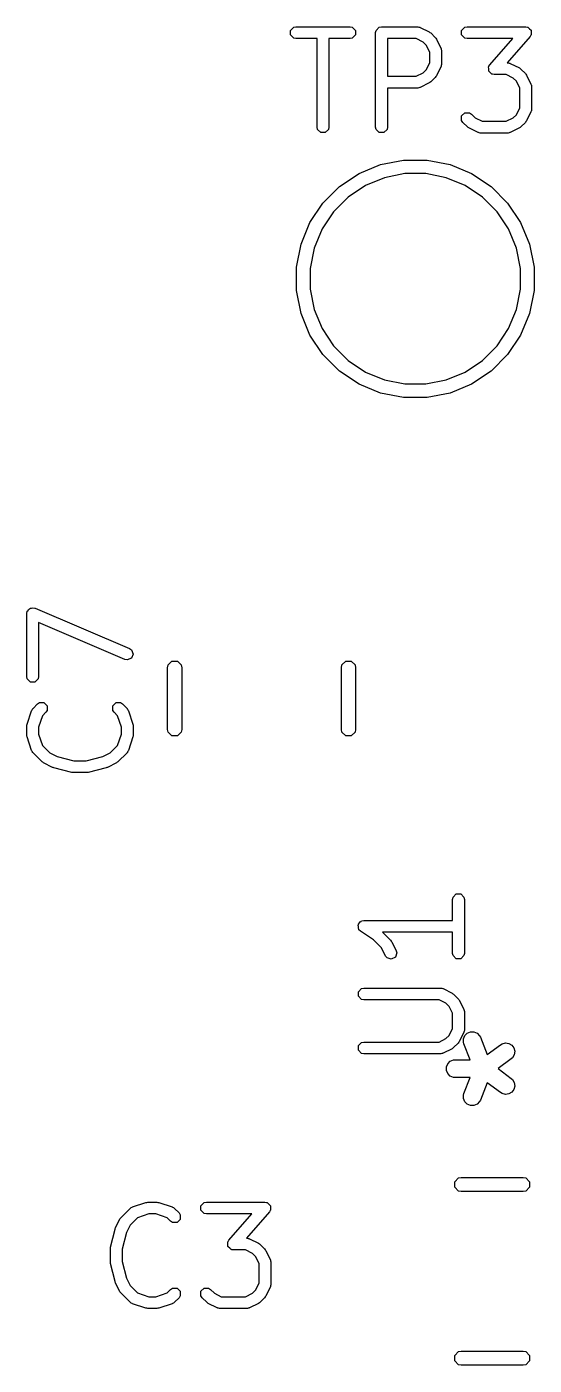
# Model space of a CAD drawing. Header units: inches. Extents: x -1.62 to 1.64, y 0 to 4.72.
# Drawn here: x -0.4522 to -0.2833, y 1.1852 to 1.6312 of the extents above; entities that cross this region are included whole.
import ezdxf

# ---------------------------------------------------------------- set-up
doc = ezdxf.new("R2010")
doc.units = ezdxf.units.IN
doc.header["$MEASUREMENT"] = 0
doc.layers.add('BLACK', color=250, linetype='CONTINUOUS')

msp = doc.modelspace()

# ---------------------------------------------------------------- linework, layer by layer
at = {"layer": 'BLACK', "linetype": 'CONTINUOUS'}
for p, q in [((-0.3644, 1.63001), (-0.36333, 1.63107)), ((-0.3644, 1.6285), (-0.3644, 1.63001)), ((-0.36333, 1.62744), (-0.3644, 1.6285)), ((-0.36333, 1.63107), (-0.36258, 1.63122)), ((-0.36258, 1.63122), (-0.34458, 1.63122)), ((-0.34458, 1.63122), (-0.34383, 1.63107)), ((-0.34383, 1.63107), (-0.34276, 1.63001)), ((-0.34276, 1.6285), (-0.34383, 1.62744)), ((-0.34276, 1.63001), (-0.34276, 1.6285)), ((-0.33605, 1.62926), (-0.3359, 1.63001)), ((-0.33605, 1.59776), (-0.33605, 1.62926)), ((-0.3359, 1.63001), (-0.33484, 1.63107)), ((-0.33484, 1.63107), (-0.33408, 1.63122)), ((-0.33408, 1.63122), (-0.32208, 1.63122)), ((-0.32208, 1.63122), (-0.32199, 1.63121)), ((-0.32199, 1.63121), (-0.32195, 1.63122)), ((-0.32195, 1.63122), (-0.32164, 1.63114)), ((-0.32164, 1.63114), (-0.32133, 1.63107)), ((-0.32133, 1.63107), (-0.3213, 1.63104)), ((-0.3213, 1.63104), (-0.3212, 1.63102)), ((-0.3212, 1.63102), (-0.3182, 1.62952)), ((-0.3182, 1.62952), (-0.31796, 1.62932)), ((-0.31796, 1.62932), (-0.31769, 1.62915)), ((-0.31769, 1.62915), (-0.31619, 1.62765)), ((-0.30741, 1.63001), (-0.30634, 1.63107)), ((-0.30741, 1.6285), (-0.30741, 1.63001)), ((-0.30634, 1.62744), (-0.30741, 1.6285)), ((-0.30634, 1.63107), (-0.30559, 1.63122)), ((-0.30559, 1.63122), (-0.28609, 1.63122)), ((-0.28461, 1.62796), (-0.29225, 1.61923)), ((-0.28609, 1.63122), (-0.28554, 1.63112)), ((-0.28554, 1.63112), (-0.28546, 1.63112)), ((-0.28546, 1.63112), (-0.28543, 1.63109)), ((-0.28543, 1.63109), (-0.28534, 1.63107)), ((-0.28534, 1.63107), (-0.28485, 1.63059)), ((-0.28485, 1.63059), (-0.28432, 1.63013)), ((-0.28433, 1.62844), (-0.28461, 1.62796)), ((-0.28427, 1.6285), (-0.28433, 1.62844)), ((-0.28432, 1.63013), (-0.28432, 1.63006)), ((-0.28432, 1.63006), (-0.28427, 1.63001)), ((-0.28427, 1.63001), (-0.28427, 1.62932)), ((-0.28427, 1.62932), (-0.28422, 1.62863)), ((-0.28422, 1.62863), (-0.28427, 1.62855)), ((-0.28427, 1.62855), (-0.28427, 1.6285)), ((-0.36258, 1.62729), (-0.36333, 1.62744)), ((-0.35555, 1.62729), (-0.36258, 1.62729)), ((-0.35555, 1.59776), (-0.35555, 1.62729)), ((-0.34458, 1.62729), (-0.35161, 1.62729)), ((-0.35161, 1.62729), (-0.35161, 1.59776)), ((-0.34383, 1.62744), (-0.34458, 1.62729)), ((-0.32255, 1.62729), (-0.33211, 1.62729)), ((-0.33211, 1.62729), (-0.33211, 1.61473)), ((-0.32025, 1.62614), (-0.32255, 1.62729)), ((-0.3192, 1.62509), (-0.32025, 1.62614)), ((-0.31805, 1.62279), (-0.3192, 1.62509)), ((-0.31619, 1.62765), (-0.31602, 1.62739)), ((-0.31602, 1.62739), (-0.31582, 1.62714)), ((-0.31582, 1.62714), (-0.31432, 1.62414)), ((-0.31432, 1.62414), (-0.3143, 1.62404)), ((-0.3143, 1.62404), (-0.31427, 1.62401)), ((-0.31427, 1.62401), (-0.31421, 1.6237)), ((-0.31421, 1.6237), (-0.31412, 1.6234)), ((-0.30559, 1.62729), (-0.30634, 1.62744)), ((-0.29043, 1.62729), (-0.30559, 1.62729)), ((-0.29807, 1.61855), (-0.29043, 1.62729)), ((-0.3192, 1.61692), (-0.31805, 1.61922)), ((-0.31805, 1.61922), (-0.31805, 1.62279)), ((-0.31412, 1.6234), (-0.31414, 1.62335)), ((-0.31414, 1.62335), (-0.31412, 1.62326)), ((-0.31412, 1.62326), (-0.31412, 1.61876)), ((-0.29225, 1.61923), (-0.29209, 1.61923)), ((-0.29209, 1.61923), (-0.29199, 1.61921)), ((-0.29199, 1.61921), (-0.29195, 1.61922)), ((-0.29195, 1.61922), (-0.29164, 1.61914)), ((-0.29164, 1.61914), (-0.29134, 1.61908)), ((-0.29134, 1.61908), (-0.2913, 1.61904)), ((-0.2913, 1.61904), (-0.29121, 1.61902)), ((-0.29121, 1.61902), (-0.28821, 1.61752)), ((-0.33211, 1.61473), (-0.32255, 1.61473)), ((-0.32255, 1.61473), (-0.32025, 1.61588)), ((-0.32025, 1.61588), (-0.3192, 1.61692)), ((-0.31602, 1.61463), (-0.31619, 1.61437)), ((-0.31582, 1.61488), (-0.31602, 1.61463)), ((-0.31432, 1.61788), (-0.31582, 1.61488)), ((-0.3143, 1.61797), (-0.31432, 1.61788)), ((-0.31427, 1.618), (-0.3143, 1.61797)), ((-0.31421, 1.61831), (-0.31427, 1.618)), ((-0.31412, 1.61862), (-0.31421, 1.61831)), ((-0.31412, 1.61876), (-0.31414, 1.61866)), ((-0.31414, 1.61866), (-0.31412, 1.61862)), ((-0.29845, 1.61789), (-0.29841, 1.61797)), ((-0.29841, 1.6172), (-0.29845, 1.61789)), ((-0.29841, 1.61801), (-0.29835, 1.61807)), ((-0.29841, 1.61797), (-0.29841, 1.61801)), ((-0.29841, 1.6165), (-0.29841, 1.6172)), ((-0.29836, 1.61645), (-0.29841, 1.6165)), ((-0.29835, 1.61638), (-0.29836, 1.61645)), ((-0.29835, 1.61807), (-0.29807, 1.61855)), ((-0.29783, 1.61593), (-0.29835, 1.61638)), ((-0.29734, 1.61544), (-0.29783, 1.61593)), ((-0.29725, 1.61542), (-0.29734, 1.61544)), ((-0.29722, 1.61539), (-0.29725, 1.61542)), ((-0.29714, 1.6154), (-0.29722, 1.61539)), ((-0.29659, 1.61529), (-0.29714, 1.6154)), ((-0.29255, 1.61529), (-0.29659, 1.61529)), ((-0.29025, 1.61414), (-0.29255, 1.61529)), ((-0.28821, 1.61752), (-0.28796, 1.61733)), ((-0.28796, 1.61733), (-0.2877, 1.61715)), ((-0.2877, 1.61715), (-0.2862, 1.61565)), ((-0.2862, 1.61565), (-0.28602, 1.61539)), ((-0.28602, 1.61539), (-0.28583, 1.61514)), ((-0.28583, 1.61514), (-0.28433, 1.61214)), ((-0.32208, 1.61079), (-0.33211, 1.61079)), ((-0.33211, 1.61079), (-0.33211, 1.59776)), ((-0.32199, 1.61081), (-0.32208, 1.61079)), ((-0.32195, 1.61079), (-0.32199, 1.61081)), ((-0.32164, 1.61088), (-0.32195, 1.61079)), ((-0.32133, 1.61094), (-0.32164, 1.61088)), ((-0.3213, 1.61097), (-0.32133, 1.61094)), ((-0.3212, 1.611), (-0.3213, 1.61097)), ((-0.3182, 1.6125), (-0.3212, 1.611)), ((-0.31796, 1.61269), (-0.3182, 1.6125)), ((-0.31769, 1.61287), (-0.31796, 1.61269)), ((-0.31619, 1.61437), (-0.31769, 1.61287)), ((-0.28921, 1.61309), (-0.29025, 1.61414)), ((-0.28806, 1.61079), (-0.28921, 1.61309)), ((-0.28806, 1.60422), (-0.28806, 1.61079)), ((-0.28433, 1.61214), (-0.2843, 1.61204)), ((-0.2843, 1.61204), (-0.28427, 1.61201)), ((-0.28427, 1.61201), (-0.28421, 1.6117)), ((-0.28421, 1.6117), (-0.28413, 1.6114)), ((-0.28413, 1.6114), (-0.28414, 1.61136)), ((-0.28414, 1.61136), (-0.28412, 1.61126)), ((-0.28412, 1.61126), (-0.28412, 1.60376)), ((-0.30741, 1.60151), (-0.30634, 1.60258)), ((-0.30741, 1.60001), (-0.30741, 1.60151)), ((-0.30634, 1.60258), (-0.30483, 1.60258)), ((-0.30483, 1.60258), (-0.30419, 1.60215)), ((-0.30419, 1.60215), (-0.30292, 1.60088)), ((-0.29025, 1.60088), (-0.28921, 1.60193)), ((-0.28921, 1.60193), (-0.28806, 1.60422)), ((-0.28433, 1.60288), (-0.28583, 1.59988)), ((-0.2843, 1.60297), (-0.28433, 1.60288)), ((-0.28427, 1.60301), (-0.2843, 1.60297)), ((-0.28421, 1.60332), (-0.28427, 1.60301)), ((-0.28413, 1.60362), (-0.28421, 1.60332)), ((-0.28412, 1.60376), (-0.28414, 1.60366)), ((-0.28414, 1.60366), (-0.28413, 1.60362)), ((-0.3554, 1.59701), (-0.35555, 1.59776)), ((-0.35433, 1.59594), (-0.3554, 1.59701)), ((-0.35176, 1.59701), (-0.35283, 1.59594)), ((-0.35161, 1.59776), (-0.35176, 1.59701)), ((-0.3359, 1.59701), (-0.33605, 1.59776)), ((-0.33484, 1.59594), (-0.3359, 1.59701)), ((-0.33226, 1.59701), (-0.33333, 1.59594)), ((-0.33211, 1.59776), (-0.33226, 1.59701)), ((-0.30698, 1.59937), (-0.30741, 1.60001)), ((-0.30548, 1.59787), (-0.30698, 1.59937)), ((-0.30522, 1.59769), (-0.30548, 1.59787)), ((-0.30497, 1.5975), (-0.30522, 1.59769)), ((-0.30197, 1.596), (-0.30497, 1.5975)), ((-0.30292, 1.60088), (-0.30062, 1.59973)), ((-0.30062, 1.59973), (-0.29255, 1.59973)), ((-0.29255, 1.59973), (-0.29025, 1.60088)), ((-0.28821, 1.5975), (-0.29121, 1.596)), ((-0.28796, 1.59769), (-0.28821, 1.5975)), ((-0.2877, 1.59787), (-0.28796, 1.59769)), ((-0.2862, 1.59937), (-0.2877, 1.59787)), ((-0.28602, 1.59963), (-0.2862, 1.59937)), ((-0.28583, 1.59988), (-0.28602, 1.59963)), ((-0.35283, 1.59594), (-0.35433, 1.59594)), ((-0.33333, 1.59594), (-0.33484, 1.59594)), ((-0.30187, 1.59597), (-0.30197, 1.596)), ((-0.30184, 1.59594), (-0.30187, 1.59597)), ((-0.30153, 1.59588), (-0.30184, 1.59594)), ((-0.30123, 1.5958), (-0.30153, 1.59588)), ((-0.30118, 1.59581), (-0.30123, 1.5958)), ((-0.30109, 1.59579), (-0.30118, 1.59581)), ((-0.29209, 1.59579), (-0.30109, 1.59579)), ((-0.29199, 1.59581), (-0.29209, 1.59579)), ((-0.29195, 1.5958), (-0.29199, 1.59581)), ((-0.29164, 1.59588), (-0.29195, 1.5958)), ((-0.29134, 1.59594), (-0.29164, 1.59588)), ((-0.2913, 1.59597), (-0.29134, 1.59594)), ((-0.29121, 1.596), (-0.2913, 1.59597)), ((-0.34158, 1.58231), (-0.33438, 1.5853)), ((-0.33438, 1.5853), (-0.32673, 1.58682)), ((-0.32673, 1.58682), (-0.31894, 1.58682)), ((-0.31894, 1.58682), (-0.31129, 1.5853)), ((-0.31129, 1.5853), (-0.30409, 1.58231)), ((-0.34806, 1.57798), (-0.34158, 1.58231)), ((-0.33306, 1.58094), (-0.33943, 1.5783)), ((-0.32629, 1.58228), (-0.33306, 1.58094)), ((-0.31938, 1.58228), (-0.32629, 1.58228)), ((-0.31261, 1.58094), (-0.31938, 1.58228)), ((-0.30624, 1.5783), (-0.31261, 1.58094)), ((-0.30409, 1.58231), (-0.29761, 1.57798)), ((-0.35357, 1.57247), (-0.34806, 1.57798)), ((-0.34517, 1.57446), (-0.35005, 1.56958)), ((-0.33943, 1.5783), (-0.34517, 1.57446)), ((-0.3005, 1.57446), (-0.30624, 1.5783)), ((-0.29562, 1.56958), (-0.3005, 1.57446)), ((-0.29761, 1.57798), (-0.2921, 1.57247)), ((-0.3579, 1.56599), (-0.35357, 1.57247)), ((-0.2921, 1.57247), (-0.28777, 1.56599)), ((-0.36089, 1.55879), (-0.3579, 1.56599)), ((-0.35005, 1.56958), (-0.35389, 1.56384)), ((-0.29178, 1.56384), (-0.29562, 1.56958)), ((-0.28777, 1.56599), (-0.28478, 1.55879)), ((-0.35389, 1.56384), (-0.35653, 1.55746)), ((-0.28914, 1.55746), (-0.29178, 1.56384)), ((-0.36241, 1.55114), (-0.36089, 1.55879)), ((-0.35653, 1.55746), (-0.35787, 1.5507)), ((-0.2878, 1.5507), (-0.28914, 1.55746)), ((-0.28478, 1.55879), (-0.28326, 1.55114)), ((-0.36241, 1.5507), (-0.36241, 1.55114)), ((-0.36241, 1.54335), (-0.36241, 1.5507)), ((-0.35787, 1.5507), (-0.35787, 1.54379)), ((-0.2878, 1.54379), (-0.2878, 1.5507)), ((-0.28326, 1.55114), (-0.28326, 1.54335)), ((-0.36089, 1.5357), (-0.36241, 1.54335)), ((-0.35787, 1.54379), (-0.35653, 1.53702)), ((-0.28914, 1.53702), (-0.2878, 1.54379)), ((-0.28326, 1.54335), (-0.28478, 1.5357)), ((-0.3579, 1.5285), (-0.36089, 1.5357)), ((-0.35653, 1.53702), (-0.35389, 1.53065)), ((-0.29178, 1.53065), (-0.28914, 1.53702)), ((-0.28478, 1.5357), (-0.28777, 1.5285)), ((-0.35389, 1.53065), (-0.35005, 1.52491)), ((-0.29562, 1.52491), (-0.29178, 1.53065)), ((-0.35357, 1.52202), (-0.3579, 1.5285)), ((-0.28777, 1.5285), (-0.2921, 1.52202)), ((-0.34806, 1.51651), (-0.35357, 1.52202)), ((-0.35005, 1.52491), (-0.34517, 1.52003)), ((-0.3005, 1.52003), (-0.29562, 1.52491)), ((-0.2921, 1.52202), (-0.29761, 1.51651)), ((-0.34158, 1.51218), (-0.34806, 1.51651)), ((-0.34517, 1.52003), (-0.33943, 1.51619)), ((-0.30624, 1.51619), (-0.3005, 1.52003)), ((-0.29761, 1.51651), (-0.30409, 1.51218)), ((-0.33438, 1.50919), (-0.34158, 1.51218)), ((-0.33943, 1.51619), (-0.33306, 1.51355)), ((-0.33306, 1.51355), (-0.32629, 1.5122)), ((-0.32629, 1.5122), (-0.31938, 1.5122)), ((-0.31938, 1.5122), (-0.31261, 1.51355)), ((-0.31261, 1.51355), (-0.30624, 1.51619)), ((-0.30409, 1.51218), (-0.31129, 1.50919)), ((-0.32673, 1.50767), (-0.33438, 1.50919)), ((-0.31894, 1.50767), (-0.32673, 1.50767)), ((-0.31129, 1.50919), (-0.31894, 1.50767)), ((-0.45216, 1.43574), (-0.45202, 1.43645)), ((-0.45202, 1.43645), (-0.45173, 1.43673)), ((-0.45173, 1.43673), (-0.45158, 1.4371)), ((-0.45158, 1.4371), (-0.45122, 1.43725)), ((-0.45122, 1.43725), (-0.45095, 1.43751)), ((-0.45095, 1.43751), (-0.45055, 1.43751)), ((-0.45055, 1.43751), (-0.45018, 1.43766)), ((-0.45018, 1.43766), (-0.44947, 1.43751)), ((-0.44947, 1.43751), (-0.44945, 1.43751)), ((-0.44945, 1.43751), (-0.44944, 1.43751)), ((-0.44944, 1.43751), (-0.44943, 1.4375)), ((-0.44943, 1.4375), (-0.41793, 1.42401)), ((-0.45217, 1.43572), (-0.45216, 1.43574)), ((-0.45217, 1.43571), (-0.45217, 1.43572)), ((-0.45217, 1.4357), (-0.45217, 1.43571)), ((-0.45217, 1.4147), (-0.45217, 1.4357)), ((-0.41948, 1.42039), (-0.44823, 1.43271)), ((-0.44823, 1.43271), (-0.44823, 1.4147)), ((-0.41793, 1.42401), (-0.4173, 1.42357)), ((-0.4173, 1.42357), (-0.41674, 1.42217)), ((-0.41873, 1.42023), (-0.41948, 1.42039)), ((-0.41733, 1.42079), (-0.41873, 1.42023)), ((-0.41674, 1.42217), (-0.41733, 1.42079)), ((-0.40531, 1.41767), (-0.40514, 1.41857)), ((-0.40514, 1.41857), (-0.40386, 1.41985)), ((-0.40386, 1.41985), (-0.40205, 1.41985)), ((-0.40205, 1.41985), (-0.40077, 1.41857)), ((-0.40077, 1.41857), (-0.40059, 1.41767)), ((-0.34744, 1.41767), (-0.34726, 1.41857)), ((-0.34726, 1.41857), (-0.34598, 1.41985)), ((-0.34598, 1.41985), (-0.34417, 1.41985)), ((-0.34417, 1.41985), (-0.3429, 1.41857)), ((-0.3429, 1.41857), (-0.34272, 1.41767)), ((-0.45202, 1.41394), (-0.45217, 1.4147)), ((-0.45095, 1.41288), (-0.45202, 1.41394)), ((-0.44838, 1.41394), (-0.44945, 1.41288)), ((-0.44823, 1.4147), (-0.44838, 1.41394)), ((-0.40531, 1.3971), (-0.40531, 1.41767)), ((-0.40059, 1.41767), (-0.40059, 1.3971)), ((-0.34744, 1.3971), (-0.34744, 1.41767)), ((-0.34272, 1.41767), (-0.34272, 1.3971)), ((-0.44945, 1.41288), (-0.45095, 1.41288)), ((-0.45009, 1.40409), (-0.44859, 1.40559)), ((-0.44859, 1.40559), (-0.44795, 1.40602)), ((-0.44795, 1.40602), (-0.44645, 1.40602)), ((-0.44645, 1.40602), (-0.44538, 1.40495)), ((-0.44538, 1.40495), (-0.44538, 1.40345)), ((-0.42352, 1.40495), (-0.42246, 1.40602)), ((-0.42352, 1.40345), (-0.42352, 1.40495)), ((-0.42246, 1.40602), (-0.42095, 1.40602)), ((-0.42095, 1.40602), (-0.42031, 1.40559)), ((-0.42031, 1.40559), (-0.41881, 1.40409)), ((-0.45207, 1.39882), (-0.45057, 1.40332)), ((-0.45057, 1.40332), (-0.45052, 1.40341)), ((-0.45052, 1.40345), (-0.45034, 1.40372)), ((-0.45052, 1.40341), (-0.45052, 1.40345)), ((-0.45034, 1.40372), (-0.45019, 1.40399)), ((-0.45019, 1.40399), (-0.45015, 1.40401)), ((-0.45015, 1.40401), (-0.45009, 1.40409)), ((-0.44698, 1.40164), (-0.44823, 1.39788)), ((-0.44581, 1.40281), (-0.44698, 1.40164)), ((-0.44538, 1.40345), (-0.44581, 1.40281)), ((-0.4231, 1.40281), (-0.42352, 1.40345)), ((-0.42193, 1.40164), (-0.4231, 1.40281)), ((-0.42067, 1.39788), (-0.42193, 1.40164)), ((-0.41881, 1.40409), (-0.41876, 1.40401)), ((-0.41876, 1.40401), (-0.41872, 1.40399)), ((-0.41872, 1.40399), (-0.41856, 1.40372)), ((-0.41856, 1.40372), (-0.41839, 1.40345)), ((-0.41839, 1.40345), (-0.41839, 1.40341)), ((-0.41839, 1.40341), (-0.41834, 1.40332)), ((-0.41834, 1.40332), (-0.41684, 1.39882)), ((-0.45217, 1.3982), (-0.45211, 1.39851)), ((-0.45217, 1.3952), (-0.45217, 1.3982)), ((-0.45211, 1.39851), (-0.45207, 1.39882)), ((-0.44823, 1.39788), (-0.44823, 1.39552)), ((-0.42067, 1.39552), (-0.42067, 1.39788)), ((-0.41684, 1.39882), (-0.4168, 1.39851)), ((-0.4168, 1.39851), (-0.41674, 1.3982)), ((-0.41674, 1.3982), (-0.41674, 1.3952)), ((-0.40514, 1.39619), (-0.40531, 1.3971)), ((-0.40386, 1.39491), (-0.40514, 1.39619)), ((-0.40077, 1.39619), (-0.40205, 1.39491)), ((-0.40059, 1.3971), (-0.40077, 1.39619)), ((-0.34726, 1.39619), (-0.34744, 1.3971)), ((-0.34598, 1.39491), (-0.34726, 1.39619)), ((-0.3429, 1.39619), (-0.34417, 1.39491)), ((-0.34272, 1.3971), (-0.3429, 1.39619)), ((-0.45211, 1.39489), (-0.45217, 1.3952)), ((-0.45207, 1.39458), (-0.45211, 1.39489)), ((-0.45057, 1.39008), (-0.45207, 1.39458)), ((-0.44823, 1.39552), (-0.44698, 1.39176)), ((-0.44698, 1.39176), (-0.44454, 1.38932)), ((-0.42437, 1.38932), (-0.42193, 1.39176)), ((-0.42193, 1.39176), (-0.42067, 1.39552)), ((-0.41684, 1.39458), (-0.41834, 1.39008)), ((-0.4168, 1.39489), (-0.41684, 1.39458)), ((-0.41674, 1.3952), (-0.4168, 1.39489)), ((-0.40205, 1.39491), (-0.40386, 1.39491)), ((-0.34417, 1.39491), (-0.34598, 1.39491)), ((-0.45052, 1.38999), (-0.45057, 1.39008)), ((-0.45052, 1.38995), (-0.45052, 1.38999)), ((-0.45034, 1.38969), (-0.45052, 1.38995)), ((-0.45019, 1.38941), (-0.45034, 1.38969)), ((-0.45015, 1.38939), (-0.45019, 1.38941)), ((-0.45009, 1.38931), (-0.45015, 1.38939)), ((-0.44709, 1.38631), (-0.45009, 1.38931)), ((-0.44454, 1.38932), (-0.44201, 1.38806)), ((-0.44201, 1.38806), (-0.43646, 1.38667)), ((-0.43245, 1.38667), (-0.42689, 1.38806)), ((-0.42689, 1.38806), (-0.42437, 1.38932)), ((-0.41881, 1.38931), (-0.42181, 1.38631)), ((-0.41876, 1.38939), (-0.41881, 1.38931)), ((-0.41872, 1.38941), (-0.41876, 1.38939)), ((-0.41856, 1.38969), (-0.41872, 1.38941)), ((-0.41839, 1.38995), (-0.41856, 1.38969)), ((-0.41834, 1.39008), (-0.41839, 1.38999)), ((-0.41839, 1.38999), (-0.41839, 1.38995)), ((-0.44683, 1.38613), (-0.44709, 1.38631)), ((-0.44658, 1.38594), (-0.44683, 1.38613)), ((-0.44358, 1.38444), (-0.44658, 1.38594)), ((-0.44337, 1.38438), (-0.44358, 1.38444)), ((-0.44318, 1.38429), (-0.44337, 1.38438)), ((-0.43718, 1.38279), (-0.44318, 1.38429)), ((-0.43694, 1.38278), (-0.43718, 1.38279)), ((-0.4367, 1.38273), (-0.43694, 1.38278)), ((-0.4322, 1.38273), (-0.4367, 1.38273)), ((-0.43646, 1.38667), (-0.43245, 1.38667)), ((-0.43197, 1.38278), (-0.4322, 1.38273)), ((-0.43173, 1.38279), (-0.43197, 1.38278)), ((-0.42573, 1.38429), (-0.43173, 1.38279)), ((-0.42553, 1.38438), (-0.42573, 1.38429)), ((-0.42532, 1.38444), (-0.42553, 1.38438)), ((-0.42232, 1.38594), (-0.42532, 1.38444)), ((-0.42207, 1.38613), (-0.42232, 1.38594)), ((-0.42181, 1.38631), (-0.42207, 1.38613)), ((-0.31044, 1.34046), (-0.31029, 1.34121)), ((-0.31044, 1.33343), (-0.31044, 1.34046)), ((-0.31029, 1.34121), (-0.30922, 1.34228)), ((-0.30922, 1.34228), (-0.30772, 1.34228)), ((-0.30772, 1.34228), (-0.30665, 1.34121)), ((-0.30665, 1.34121), (-0.3065, 1.34046)), ((-0.3065, 1.34046), (-0.3065, 1.32246)), ((-0.3419, 1.33184), (-0.34178, 1.33201)), ((-0.34178, 1.33128), (-0.3419, 1.33184)), ((-0.34178, 1.33221), (-0.34138, 1.33262)), ((-0.34178, 1.33201), (-0.34178, 1.33221)), ((-0.34178, 1.33071), (-0.34178, 1.33128)), ((-0.34164, 1.33056), (-0.34178, 1.33071)), ((-0.3416, 1.33036), (-0.34164, 1.33056)), ((-0.34106, 1.32982), (-0.3416, 1.33036)), ((-0.34138, 1.33262), (-0.34106, 1.33309)), ((-0.34106, 1.33309), (-0.34086, 1.33313)), ((-0.33672, 1.32693), (-0.34106, 1.32982)), ((-0.34086, 1.33313), (-0.34072, 1.33328)), ((-0.34072, 1.33328), (-0.33996, 1.33343)), ((-0.33996, 1.33343), (-0.31044, 1.33343)), ((-0.31044, 1.32949), (-0.33371, 1.32949)), ((-0.33371, 1.32949), (-0.33107, 1.32685)), ((-0.31044, 1.32246), (-0.31044, 1.32949)), ((-0.33408, 1.32429), (-0.33672, 1.32693)), ((-0.33107, 1.32685), (-0.3309, 1.32659)), ((-0.3309, 1.32659), (-0.33071, 1.32634)), ((-0.33071, 1.32634), (-0.32921, 1.32334)), ((-0.33273, 1.32158), (-0.33408, 1.32429)), ((-0.33226, 1.32097), (-0.33273, 1.32158)), ((-0.33083, 1.3205), (-0.33226, 1.32097)), ((-0.32948, 1.32117), (-0.33083, 1.3205)), ((-0.329, 1.3226), (-0.32948, 1.32117)), ((-0.32921, 1.32334), (-0.329, 1.3226)), ((-0.31029, 1.32171), (-0.31044, 1.32246)), ((-0.30922, 1.32064), (-0.31029, 1.32171)), ((-0.30772, 1.32064), (-0.30922, 1.32064)), ((-0.30665, 1.32171), (-0.30772, 1.32064)), ((-0.3065, 1.32246), (-0.30665, 1.32171)), ((-0.34178, 1.30971), (-0.34072, 1.31078)), ((-0.34178, 1.30821), (-0.34178, 1.30971)), ((-0.34072, 1.30714), (-0.34178, 1.30821)), ((-0.34072, 1.31078), (-0.33996, 1.31093)), ((-0.33996, 1.30699), (-0.34072, 1.30714)), ((-0.33996, 1.31093), (-0.31447, 1.31093)), ((-0.31493, 1.30699), (-0.33996, 1.30699)), ((-0.31263, 1.30584), (-0.31493, 1.30699)), ((-0.31447, 1.31093), (-0.31437, 1.31091)), ((-0.31437, 1.31091), (-0.31433, 1.31092)), ((-0.31433, 1.31092), (-0.31402, 1.31084)), ((-0.31402, 1.31084), (-0.31371, 1.31078)), ((-0.31371, 1.31078), (-0.31368, 1.31075)), ((-0.31368, 1.31075), (-0.31359, 1.31072)), ((-0.31359, 1.31072), (-0.31059, 1.30922)), ((-0.31059, 1.30922), (-0.31034, 1.30903)), ((-0.31034, 1.30903), (-0.31008, 1.30885)), ((-0.31008, 1.30885), (-0.30858, 1.30735)), ((-0.30858, 1.30735), (-0.3084, 1.30709)), ((-0.3084, 1.30709), (-0.30821, 1.30684)), ((-0.30821, 1.30684), (-0.30671, 1.30384)), ((-0.31159, 1.3048), (-0.31263, 1.30584)), ((-0.31044, 1.3025), (-0.31159, 1.3048)), ((-0.31044, 1.29743), (-0.31044, 1.3025)), ((-0.30671, 1.30384), (-0.30668, 1.30375)), ((-0.30668, 1.30375), (-0.30665, 1.30372)), ((-0.30665, 1.30372), (-0.30659, 1.30341)), ((-0.30659, 1.30341), (-0.30651, 1.3031)), ((-0.30651, 1.3031), (-0.30652, 1.30306)), ((-0.30652, 1.30306), (-0.3065, 1.30296)), ((-0.3065, 1.30296), (-0.3065, 1.29696)), ((-0.31493, 1.29293), (-0.31263, 1.29408)), ((-0.31263, 1.29408), (-0.31159, 1.29513)), ((-0.31159, 1.29513), (-0.31044, 1.29743)), ((-0.30671, 1.29608), (-0.30821, 1.29308)), ((-0.30683, 1.29289), (-0.30682, 1.29404)), ((-0.30682, 1.29404), (-0.30637, 1.2951)), ((-0.30668, 1.29618), (-0.30671, 1.29608)), ((-0.30665, 1.29621), (-0.30668, 1.29618)), ((-0.30659, 1.29652), (-0.30665, 1.29621)), ((-0.30651, 1.29682), (-0.30659, 1.29652)), ((-0.3065, 1.29696), (-0.30652, 1.29687)), ((-0.30652, 1.29687), (-0.30651, 1.29682)), ((-0.30637, 1.2951), (-0.30554, 1.2959)), ((-0.30554, 1.2959), (-0.30447, 1.29633)), ((-0.30447, 1.29633), (-0.30332, 1.29632)), ((-0.30332, 1.29632), (-0.30226, 1.29586)), ((-0.30226, 1.29586), (-0.30146, 1.29504)), ((-0.30146, 1.29504), (-0.30119, 1.29453)), ((-0.30119, 1.29453), (-0.29887, 1.28873)), ((-0.34178, 1.29172), (-0.34072, 1.29278)), ((-0.34178, 1.29021), (-0.34178, 1.29172)), ((-0.34072, 1.28914), (-0.34178, 1.29021)), ((-0.34072, 1.29278), (-0.33996, 1.29293)), ((-0.33996, 1.289), (-0.34072, 1.28914)), ((-0.33996, 1.29293), (-0.31493, 1.29293)), ((-0.31447, 1.289), (-0.33996, 1.289)), ((-0.31437, 1.28901), (-0.31447, 1.289)), ((-0.31433, 1.289), (-0.31437, 1.28901)), ((-0.31402, 1.28908), (-0.31433, 1.289)), ((-0.31371, 1.28914), (-0.31402, 1.28908)), ((-0.31368, 1.28918), (-0.31371, 1.28914)), ((-0.31359, 1.2892), (-0.31368, 1.28918)), ((-0.31059, 1.2907), (-0.31359, 1.2892)), ((-0.31034, 1.2909), (-0.31059, 1.2907)), ((-0.31008, 1.29107), (-0.31034, 1.2909)), ((-0.30858, 1.29257), (-0.31008, 1.29107)), ((-0.3084, 1.29283), (-0.30858, 1.29257)), ((-0.30821, 1.29308), (-0.3084, 1.29283)), ((-0.30667, 1.29233), (-0.30683, 1.29289)), ((-0.30454, 1.28701), (-0.30667, 1.29233)), ((-0.29887, 1.28873), (-0.29445, 1.29204)), ((-0.29445, 1.29204), (-0.29396, 1.29234)), ((-0.29396, 1.29234), (-0.29284, 1.29263)), ((-0.29284, 1.29263), (-0.2917, 1.29246)), ((-0.2917, 1.29246), (-0.29071, 1.29188)), ((-0.29071, 1.29188), (-0.29002, 1.29096)), ((-0.29002, 1.29096), (-0.28973, 1.28984)), ((-0.28973, 1.28984), (-0.2899, 1.2887)), ((-0.31245, 1.28463), (-0.31201, 1.2857)), ((-0.31245, 1.28348), (-0.31245, 1.28463)), ((-0.31201, 1.2857), (-0.3112, 1.28651)), ((-0.3112, 1.28651), (-0.31013, 1.28695)), ((-0.31013, 1.28695), (-0.30956, 1.28701)), ((-0.30956, 1.28701), (-0.30454, 1.28701)), ((-0.29091, 1.28732), (-0.29526, 1.28406)), ((-0.29048, 1.28771), (-0.29091, 1.28732)), ((-0.2899, 1.2887), (-0.29048, 1.28771)), ((-0.31201, 1.28241), (-0.31245, 1.28348)), ((-0.3112, 1.2816), (-0.31201, 1.28241)), ((-0.31013, 1.28116), (-0.3112, 1.2816)), ((-0.30956, 1.2811), (-0.31013, 1.28116)), ((-0.30454, 1.2811), (-0.30956, 1.2811)), ((-0.30667, 1.27578), (-0.30454, 1.2811)), ((-0.29526, 1.28406), (-0.29091, 1.28079)), ((-0.29091, 1.28079), (-0.29048, 1.2804)), ((-0.29048, 1.2804), (-0.2899, 1.27941)), ((-0.30683, 1.27522), (-0.30667, 1.27578)), ((-0.29887, 1.27938), (-0.30119, 1.27358)), ((-0.29445, 1.27607), (-0.29887, 1.27938)), ((-0.29396, 1.27577), (-0.29445, 1.27607)), ((-0.29284, 1.27548), (-0.29396, 1.27577)), ((-0.2917, 1.27565), (-0.29284, 1.27548)), ((-0.29071, 1.27623), (-0.2917, 1.27565)), ((-0.29002, 1.27715), (-0.29071, 1.27623)), ((-0.28973, 1.27827), (-0.29002, 1.27715)), ((-0.2899, 1.27941), (-0.28973, 1.27827)), ((-0.30682, 1.27407), (-0.30683, 1.27522)), ((-0.30637, 1.27301), (-0.30682, 1.27407)), ((-0.30554, 1.27221), (-0.30637, 1.27301)), ((-0.30447, 1.27178), (-0.30554, 1.27221)), ((-0.30332, 1.27179), (-0.30447, 1.27178)), ((-0.30226, 1.27225), (-0.30332, 1.27179)), ((-0.30146, 1.27307), (-0.30226, 1.27225)), ((-0.30119, 1.27358), (-0.30146, 1.27307)), ((-0.30971, 1.24638), (-0.30843, 1.24765)), ((-0.30971, 1.24457), (-0.30971, 1.24638)), ((-0.30843, 1.24329), (-0.30971, 1.24457)), ((-0.30843, 1.24765), (-0.30753, 1.24783)), ((-0.30753, 1.24783), (-0.28696, 1.24783)), ((-0.28696, 1.24783), (-0.28605, 1.24765)), ((-0.28605, 1.24765), (-0.28478, 1.24638)), ((-0.28478, 1.24457), (-0.28605, 1.24329)), ((-0.28478, 1.24638), (-0.28478, 1.24457)), ((-0.30753, 1.24311), (-0.30843, 1.24329)), ((-0.28696, 1.24311), (-0.30753, 1.24311)), ((-0.28605, 1.24329), (-0.28696, 1.24311)), ((-0.42078, 1.2345), (-0.41778, 1.23749)), ((-0.41778, 1.23749), (-0.4177, 1.23755)), ((-0.4177, 1.23755), (-0.41768, 1.23759)), ((-0.41768, 1.23759), (-0.4174, 1.23775)), ((-0.4174, 1.23775), (-0.41714, 1.23792)), ((-0.41714, 1.23792), (-0.41709, 1.23792)), ((-0.41709, 1.23792), (-0.41701, 1.23797)), ((-0.41701, 1.23797), (-0.41251, 1.23947)), ((-0.41157, 1.23563), (-0.41532, 1.23438)), ((-0.41251, 1.23947), (-0.4122, 1.23951)), ((-0.4122, 1.23951), (-0.41189, 1.23957)), ((-0.41189, 1.23957), (-0.40889, 1.23957)), ((-0.40921, 1.23563), (-0.41157, 1.23563)), ((-0.40545, 1.23438), (-0.40921, 1.23563)), ((-0.40889, 1.23957), (-0.40858, 1.23951)), ((-0.40858, 1.23951), (-0.40826, 1.23947)), ((-0.40826, 1.23947), (-0.40376, 1.23797)), ((-0.40376, 1.23797), (-0.40368, 1.23792)), ((-0.40368, 1.23792), (-0.40363, 1.23792)), ((-0.40363, 1.23792), (-0.40337, 1.23775)), ((-0.40337, 1.23775), (-0.4031, 1.23759)), ((-0.4031, 1.23759), (-0.40308, 1.23755)), ((-0.40308, 1.23755), (-0.403, 1.23749)), ((-0.403, 1.23749), (-0.4015, 1.23599)), ((-0.4015, 1.23599), (-0.40107, 1.23536)), ((-0.39421, 1.23836), (-0.39314, 1.23942)), ((-0.39421, 1.23685), (-0.39421, 1.23836)), ((-0.39314, 1.23578), (-0.39421, 1.23685)), ((-0.39314, 1.23942), (-0.39239, 1.23957)), ((-0.39239, 1.23563), (-0.39314, 1.23578)), ((-0.39239, 1.23957), (-0.37289, 1.23957)), ((-0.37723, 1.23563), (-0.39239, 1.23563)), ((-0.38487, 1.2269), (-0.37723, 1.23563)), ((-0.37141, 1.23631), (-0.37905, 1.22757)), ((-0.37289, 1.23957), (-0.37234, 1.23946)), ((-0.37234, 1.23946), (-0.37226, 1.23947)), ((-0.37226, 1.23947), (-0.37223, 1.23944)), ((-0.37223, 1.23944), (-0.37214, 1.23942)), ((-0.37214, 1.23942), (-0.37165, 1.23893)), ((-0.37165, 1.23893), (-0.37113, 1.23848)), ((-0.37113, 1.23679), (-0.37141, 1.23631)), ((-0.37113, 1.23848), (-0.37112, 1.23841)), ((-0.37107, 1.23685), (-0.37113, 1.23679)), ((-0.37112, 1.23841), (-0.37107, 1.23836)), ((-0.37107, 1.23836), (-0.37107, 1.23766)), ((-0.37107, 1.23766), (-0.37103, 1.23697)), ((-0.37103, 1.23697), (-0.37107, 1.23689)), ((-0.37107, 1.23689), (-0.37107, 1.23685)), ((-0.4227, 1.23078), (-0.42265, 1.23098)), ((-0.42265, 1.23098), (-0.42115, 1.23398)), ((-0.42115, 1.23398), (-0.42095, 1.23423)), ((-0.42095, 1.23423), (-0.42078, 1.2345)), ((-0.41777, 1.23194), (-0.41903, 1.22942)), ((-0.41532, 1.23438), (-0.41777, 1.23194)), ((-0.40428, 1.23321), (-0.40545, 1.23438)), ((-0.40364, 1.23278), (-0.40428, 1.23321)), ((-0.40213, 1.23278), (-0.40364, 1.23278)), ((-0.40107, 1.23385), (-0.40213, 1.23278)), ((-0.40107, 1.23536), (-0.40107, 1.23385)), ((-0.42429, 1.22458), (-0.42279, 1.23058)), ((-0.42279, 1.23058), (-0.4227, 1.23078)), ((-0.41903, 1.22942), (-0.42042, 1.22386)), ((-0.38515, 1.22642), (-0.38487, 1.2269)), ((-0.37905, 1.22757), (-0.37889, 1.22757)), ((-0.37889, 1.22757), (-0.37879, 1.22755)), ((-0.37879, 1.22755), (-0.37875, 1.22757)), ((-0.37875, 1.22757), (-0.37845, 1.22748)), ((-0.37845, 1.22748), (-0.37814, 1.22742)), ((-0.37814, 1.22742), (-0.3781, 1.22739)), ((-0.3781, 1.22739), (-0.37801, 1.22736)), ((-0.37801, 1.22736), (-0.37501, 1.22586)), ((-0.42435, 1.2241), (-0.42431, 1.22434)), ((-0.42435, 1.2196), (-0.42435, 1.2241)), ((-0.42431, 1.22434), (-0.42429, 1.22458)), ((-0.42042, 1.22386), (-0.42042, 1.21985)), ((-0.38525, 1.22623), (-0.38521, 1.22631)), ((-0.38521, 1.22554), (-0.38525, 1.22623)), ((-0.38521, 1.22636), (-0.38515, 1.22642)), ((-0.38521, 1.22631), (-0.38521, 1.22636)), ((-0.38521, 1.22485), (-0.38521, 1.22554)), ((-0.38516, 1.2248), (-0.38521, 1.22485)), ((-0.38515, 1.22473), (-0.38516, 1.2248)), ((-0.38463, 1.22428), (-0.38515, 1.22473)), ((-0.38414, 1.22379), (-0.38463, 1.22428)), ((-0.38405, 1.22377), (-0.38414, 1.22379)), ((-0.38402, 1.22374), (-0.38405, 1.22377)), ((-0.38394, 1.22374), (-0.38402, 1.22374)), ((-0.38339, 1.22364), (-0.38394, 1.22374)), ((-0.37935, 1.22364), (-0.38339, 1.22364)), ((-0.37706, 1.22249), (-0.37935, 1.22364)), ((-0.37601, 1.22144), (-0.37706, 1.22249)), ((-0.37501, 1.22586), (-0.37476, 1.22567)), ((-0.37476, 1.22567), (-0.3745, 1.2255)), ((-0.3745, 1.2255), (-0.373, 1.224)), ((-0.373, 1.224), (-0.37282, 1.22373)), ((-0.37282, 1.22373), (-0.37263, 1.22348)), ((-0.37263, 1.22348), (-0.37113, 1.22049)), ((-0.42431, 1.21937), (-0.42435, 1.2196)), ((-0.42429, 1.21913), (-0.42431, 1.21937)), ((-0.42279, 1.21313), (-0.42429, 1.21913)), ((-0.42042, 1.21985), (-0.41903, 1.21429)), ((-0.37486, 1.21914), (-0.37601, 1.22144)), ((-0.37486, 1.21257), (-0.37486, 1.21914)), ((-0.37113, 1.22049), (-0.3711, 1.22039)), ((-0.3711, 1.22039), (-0.37107, 1.22036)), ((-0.37107, 1.22036), (-0.37101, 1.22005)), ((-0.37101, 1.22005), (-0.37093, 1.21974)), ((-0.37093, 1.21974), (-0.37094, 1.2197)), ((-0.37094, 1.2197), (-0.37092, 1.2196)), ((-0.37092, 1.2196), (-0.37092, 1.21211)), ((-0.4227, 1.21293), (-0.42279, 1.21313)), ((-0.41903, 1.21429), (-0.41777, 1.21177)), ((-0.42265, 1.21273), (-0.4227, 1.21293)), ((-0.42115, 1.20973), (-0.42265, 1.21273)), ((-0.42095, 1.20948), (-0.42115, 1.20973)), ((-0.42078, 1.20921), (-0.42095, 1.20948)), ((-0.41778, 1.20621), (-0.42078, 1.20921)), ((-0.41777, 1.21177), (-0.41532, 1.20933)), ((-0.41532, 1.20933), (-0.41157, 1.20808)), ((-0.40921, 1.20808), (-0.40545, 1.20933)), ((-0.40545, 1.20933), (-0.40428, 1.2105)), ((-0.40428, 1.2105), (-0.40364, 1.21092)), ((-0.40364, 1.21092), (-0.40213, 1.21092)), ((-0.40213, 1.21092), (-0.40107, 1.20986)), ((-0.40107, 1.20986), (-0.40107, 1.20835)), ((-0.39421, 1.20986), (-0.39314, 1.21092)), ((-0.39421, 1.20835), (-0.39421, 1.20986)), ((-0.39314, 1.21092), (-0.39164, 1.21092)), ((-0.39164, 1.21092), (-0.391, 1.2105)), ((-0.391, 1.2105), (-0.38972, 1.20922)), ((-0.38972, 1.20922), (-0.38742, 1.20808)), ((-0.37935, 1.20808), (-0.37706, 1.20922)), ((-0.37706, 1.20922), (-0.37601, 1.21027)), ((-0.37601, 1.21027), (-0.37486, 1.21257)), ((-0.37113, 1.21123), (-0.37263, 1.20823)), ((-0.3711, 1.21132), (-0.37113, 1.21123)), ((-0.37107, 1.21135), (-0.3711, 1.21132)), ((-0.37101, 1.21166), (-0.37107, 1.21135)), ((-0.37093, 1.21197), (-0.37101, 1.21166)), ((-0.37092, 1.21211), (-0.37094, 1.21201)), ((-0.37094, 1.21201), (-0.37093, 1.21197)), ((-0.4177, 1.20616), (-0.41778, 1.20621)), ((-0.41768, 1.20612), (-0.4177, 1.20616)), ((-0.4174, 1.20596), (-0.41768, 1.20612)), ((-0.41714, 1.20579), (-0.4174, 1.20596)), ((-0.41709, 1.20579), (-0.41714, 1.20579)), ((-0.41701, 1.20574), (-0.41709, 1.20579)), ((-0.41251, 1.20424), (-0.41701, 1.20574)), ((-0.4122, 1.2042), (-0.41251, 1.20424)), ((-0.41189, 1.20414), (-0.4122, 1.2042)), ((-0.41157, 1.20808), (-0.40921, 1.20808)), ((-0.40858, 1.2042), (-0.40889, 1.20414)), ((-0.40826, 1.20424), (-0.40858, 1.2042)), ((-0.40376, 1.20574), (-0.40826, 1.20424)), ((-0.40368, 1.20579), (-0.40376, 1.20574)), ((-0.40363, 1.20579), (-0.40368, 1.20579)), ((-0.40337, 1.20596), (-0.40363, 1.20579)), ((-0.4031, 1.20612), (-0.40337, 1.20596)), ((-0.40308, 1.20616), (-0.4031, 1.20612)), ((-0.403, 1.20621), (-0.40308, 1.20616)), ((-0.4015, 1.20771), (-0.403, 1.20621)), ((-0.40107, 1.20835), (-0.4015, 1.20771)), ((-0.39378, 1.20771), (-0.39421, 1.20835)), ((-0.39228, 1.20621), (-0.39378, 1.20771)), ((-0.39202, 1.20604), (-0.39228, 1.20621)), ((-0.39177, 1.20585), (-0.39202, 1.20604)), ((-0.38877, 1.20435), (-0.39177, 1.20585)), ((-0.38867, 1.20432), (-0.38877, 1.20435)), ((-0.38864, 1.20429), (-0.38867, 1.20432)), ((-0.38833, 1.20423), (-0.38864, 1.20429)), ((-0.38803, 1.20414), (-0.38833, 1.20423)), ((-0.38742, 1.20808), (-0.37935, 1.20808)), ((-0.37845, 1.20423), (-0.37875, 1.20414)), ((-0.37814, 1.20429), (-0.37845, 1.20423)), ((-0.3781, 1.20432), (-0.37814, 1.20429)), ((-0.37801, 1.20435), (-0.3781, 1.20432)), ((-0.37501, 1.20585), (-0.37801, 1.20435)), ((-0.37476, 1.20604), (-0.37501, 1.20585)), ((-0.3745, 1.20621), (-0.37476, 1.20604)), ((-0.373, 1.20771), (-0.3745, 1.20621)), ((-0.37282, 1.20798), (-0.373, 1.20771)), ((-0.37263, 1.20823), (-0.37282, 1.20798)), ((-0.40889, 1.20414), (-0.41189, 1.20414)), ((-0.38799, 1.20416), (-0.38803, 1.20414)), ((-0.38789, 1.20414), (-0.38799, 1.20416)), ((-0.37889, 1.20414), (-0.38789, 1.20414)), ((-0.37879, 1.20416), (-0.37889, 1.20414)), ((-0.37875, 1.20414), (-0.37879, 1.20416)), ((-0.30971, 1.1885), (-0.30843, 1.18978)), ((-0.30971, 1.18669), (-0.30971, 1.1885)), ((-0.30843, 1.18542), (-0.30971, 1.18669)), ((-0.30843, 1.18978), (-0.30753, 1.18996)), ((-0.30753, 1.18996), (-0.28696, 1.18996)), ((-0.28696, 1.18996), (-0.28605, 1.18978)), ((-0.28605, 1.18978), (-0.28478, 1.1885)), ((-0.28478, 1.18669), (-0.28605, 1.18542)), ((-0.28478, 1.1885), (-0.28478, 1.18669)), ((-0.30753, 1.18524), (-0.30843, 1.18542)), ((-0.28696, 1.18524), (-0.30753, 1.18524)), ((-0.28605, 1.18542), (-0.28696, 1.18524))]:
    msp.add_line(p, q, dxfattribs=at)

doc.saveas('drawing.dxf')
